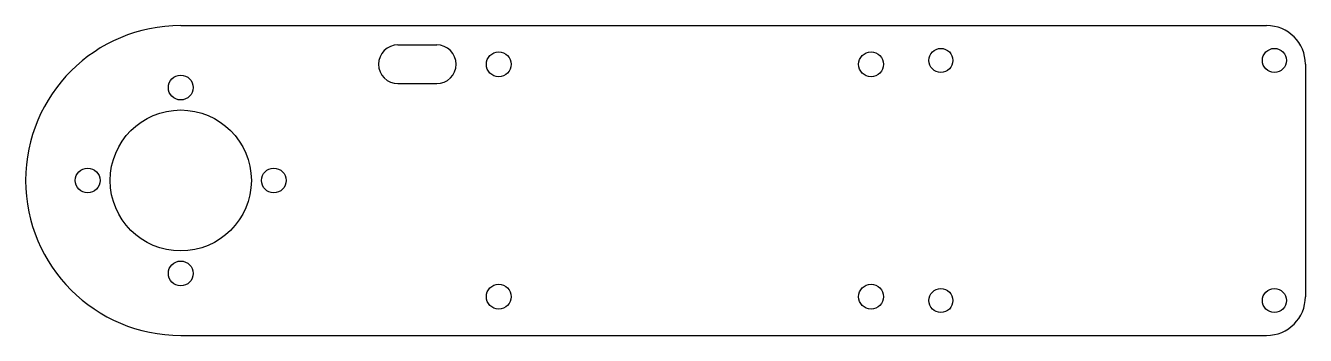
# Model space of a CAD drawing. Header units: millimetres. Extents: x 58 to 223, y 214 to 254.
import ezdxf

# ---------------------------------------------------------------- set-up
doc = ezdxf.new("R2010")
doc.units = ezdxf.units.MM

msp = doc.modelspace()

# ---------------------------------------------------------------- linework, layer by layer
at = {"color": 7, "linetype": 'Continuous', "lineweight": 25}
for p, q in [((77.81, 253.78), (217.81, 253.78)), ((105.81, 251.28), (110.81, 251.28)), ((222.81, 248.78), (222.81, 218.78)), ((105.81, 246.28), (110.81, 246.28)), ((77.81, 213.78), (217.81, 213.78))]:
    msp.add_line(p, q, dxfattribs=at)
for centre, radius in [((175.81, 249.28), 1.55), ((218.81, 249.28), 1.55), ((118.81, 248.78), 1.6), ((166.81, 248.78), 1.6), ((77.81, 245.78), 1.6), ((77.81, 233.78), 9.1), ((65.81, 233.78), 1.6), ((89.81, 233.78), 1.6), ((77.81, 221.78), 1.6), ((118.81, 218.78), 1.6), ((166.81, 218.78), 1.6), ((175.81, 218.28), 1.55), ((218.81, 218.28), 1.55)]:
    msp.add_circle(centre, radius, dxfattribs=at)
for centre, radius, start, end in [((77.81, 233.78), 20, 90, 270), ((217.81, 248.78), 5, 0, 90), ((105.81, 248.78), 2.5, 90, 270), ((110.81, 248.78), 2.5, 270, 90), ((217.81, 218.78), 5, 270, 0)]:
    msp.add_arc(centre, radius, start, end, dxfattribs=at)

doc.saveas('drawing.dxf')
